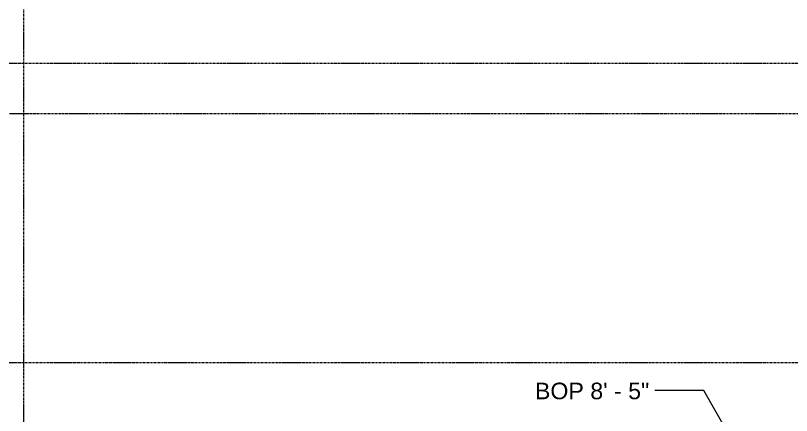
# Model space of a CAD drawing. Header units: inches. Extents: x -3679 to 241, y -496 to 1784.
# Drawn here: x -1461.9 to -1277.8, y 480.4 to 575.3 of the extents above; entities that cross this region are included whole.
import ezdxf

# ---------------------------------------------------------------- set-up
doc = ezdxf.new("R2010")
doc.units = ezdxf.units.IN
doc.header["$MEASUREMENT"] = 0
doc.linetypes.add('Grid Line', pattern=[0.875, 0.5, -0.125, 0.125, -0.125])
doc.layers.add('G-ANNO-DIMS', color=251, linetype='Continuous', lineweight=9)
doc.layers.add('S-GRID', color=8, linetype='Continuous', lineweight=9)
doc.styles.add('Arial', font='arial.ttf', dxfattribs={"height": 3.934132})

msp = doc.modelspace()

# ---------------------------------------------------------------- linework, layer by layer
at = {"layer": 'G-ANNO-DIMS'}
for p, q in [((-1298.63, 486.35), (-1310.25, 486.35)), ((-1289.28, 470.16), (-1298.63, 486.35))]:
    msp.add_line(p, q, dxfattribs=at)
at = {"layer": 'S-GRID', "linetype": 'Grid Line'}
for p, q in [((-1460, 1771.74), (-1460, -484.26)), ((-3666.39, 564), (228, 564)), ((228, 552), (-3666.39, 552)), ((-3666.39, 493), (228, 493))]:
    msp.add_line(p, q, dxfattribs=at)

# ---------------------------------------------------------------- texts
at = {"layer": 'G-ANNO-DIMS', "insert": (-1338.67, 488.22), "char_height": 3.9341, "width": 32.304, "attachment_point": 1, "line_spacing_factor": 0.938532, "style": 'Arial'}
msp.add_mtext('BOP 8\' - 5"', dxfattribs=at)

doc.saveas('drawing.dxf')
